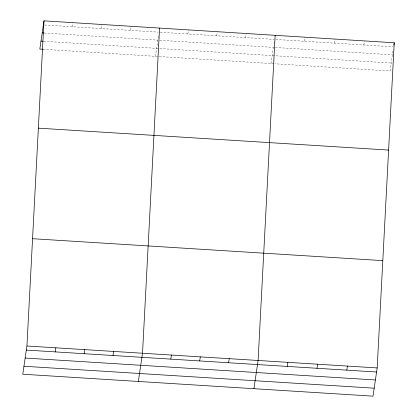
<?xml version="1.0" encoding="UTF-8"?>
<svg xmlns="http://www.w3.org/2000/svg" width="417" height="417" viewBox="0 0 417 417"><rect width="100%" height="100%" fill="white"/><g stroke="black" fill="none" stroke-linecap="round" stroke-linejoin="round"><path stroke-width="0.31" stroke-dasharray="2.08 1.56" d="M72.282 26.735L72.881 22.659M101.175 28.544L101.779 24.467M130.068 30.352L130.672 26.276M155.4 56.305L158.424 35.841M187.858 33.97L188.463 29.894M216.757 35.779L217.356 31.702M245.649 37.587L246.249 33.511M270.977 63.54L273.641 45.526M274 43.076L274.183 41.851M304.316 41.262L304.916 37.186M334.085 43.128L334.689 39.047M363.853 44.989L364.458 40.913M392.991 51.145L390.062 70.994L274.86 63.78M44.671 25.01L158.324 32.125M160.248 32.245L273.901 39.36M275.84 39.479L392.981 46.813M44.134 33.016L157.788 40.131M159.716 40.251L273.37 47.366M275.309 47.486L392.449 54.82M43.566 41.262L159.143 48.497M159.789 48.539L391.24 63.03M43.029 49.269L158.611 56.504M159.252 56.545L274.214 63.744"/><path stroke-width="0.63" d="M26.938 346.006L43.988 20.85L394.227 42.779L377.182 367.935L373.012 396.15L22.773 374.221L26.938 346.006L377.182 367.935M159.565 28.085L142.52 353.241L138.35 381.461M275.147 35.32L258.097 360.476L253.932 388.696M43.988 20.85L39.818 49.065L43.029 49.269M55.232 351.891L55.836 347.814M84.125 353.699L84.729 349.623M113.023 355.508L113.622 351.432M170.814 359.126L171.413 355.049M199.707 360.934L200.306 356.858M228.599 362.743L229.204 358.667M287.266 366.418L287.871 362.342M317.035 368.284L317.639 364.203M393.883 45.109L394.227 42.779M346.808 370.145L347.408 366.069M42.211 32.891L43.493 32.974M40.996 41.101L42.925 41.22M38.364 128.149L388.602 150.078M32.562 238.706L382.806 260.63M26.339 350.082L376.577 372.011M25.161 358.047L375.399 379.976M23.946 366.256L374.19 388.185"/></g></svg>
